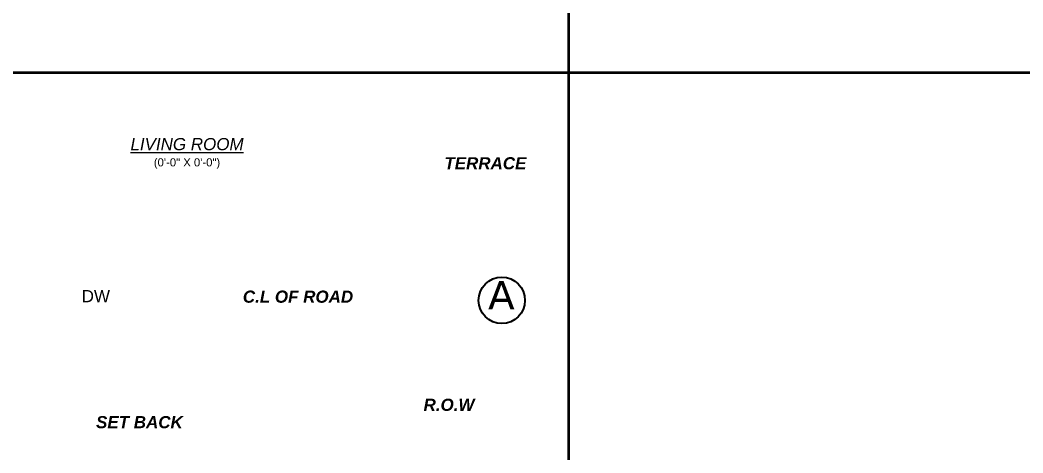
# Model space of a CAD drawing. Header units: feet. Extents: x 109753 to 150441, y 47761 to 75080.
# Drawn here: x 111152.9 to 111436, y 74381.3 to 74503.4 of the extents above; entities that cross this region are included whole.
import ezdxf

# ---------------------------------------------------------------- set-up
doc = ezdxf.new("R2010")
doc.units = ezdxf.units.FT
doc.header["$LTSCALE"] = 50
doc.header["$MEASUREMENT"] = 0
doc.layers.add('ELEVATION', color=95, linetype='Continuous', lineweight=35)
doc.layers.add('TEXT', color=181, linetype='Continuous', lineweight=13)
doc.layers.add('FURNITURE', color=150, linetype='Continuous')
doc.styles.add('GL_Imperial', font='GOTHIC.TTF', dxfattribs={"height": 8})

msp = doc.modelspace()

# ---------------------------------------------------------------- linework, layer by layer
at = {"ltscale": 15}
msp.add_circle((111288.91, 74424.36), 6.54, dxfattribs=at)
at = {"layer": 'ELEVATION'}
for p, q in [((111307.75, 74697.62), (111307.75, 74279.61)), ((109753.15, 74488.61), (111618.66, 74488.61))]:
    msp.add_line(p, q, dxfattribs=at)
at = {"layer": 'FURNITURE', "ltscale": 15}
msp.add_circle((111288.91, 74424.36), 6.54, dxfattribs=at)

# ---------------------------------------------------------------- texts
at = {"layer": 'TEXT', "char_height": 8, "attachment_point": 2, "style": 'GL_Imperial'}
for s, insert, width in [('{\\fArial|b0|i1|c0|p34;\\H0.42857x;\\LLIVING ROOM\\P\\fArial|b0|i0|c0|p34;\\H0.66667x;\\l(0\'-0" X 0\'-0")}', (111200.06, 74470.15), 95.5568), ('{\\fArial|b1|i1|c0|p34;\\H0.42857x;TERRACE}', (111284.28, 74464.75), 95.5568), ('{\\fArial|b0|i0|c0|p34;\\H0.42857x;DW}', (111174.32, 74427.26), 13.6535), ('{\\fArial|b1|i1|c0|p34;\\H0.42857x;C.L OF ROAD}', (111231.38, 74427.11), 59.4172), ('{\\fArial|b1|i1|c0|p34;\\H0.42857x;R.O.W}', (111274.01, 74396.61), 33.9344), ('{\\fArial|b1|i1|c0|p34;\\H0.42857x;SET BACK}', (111186.62, 74391.71), 48.2976)]:
    msp.add_mtext(s, dxfattribs=dict(at, insert=insert, width=width))
at = {"layer": 'TEXT', "ltscale": 15, "insert": (111288.79, 74421.84), "char_height": 8, "width": 9, "attachment_point": 8, "style": 'GL_Imperial'}
msp.add_mtext('{\\fVerdana|b0|i0|c0|p34;A}', dxfattribs=at)

doc.saveas('drawing.dxf')
